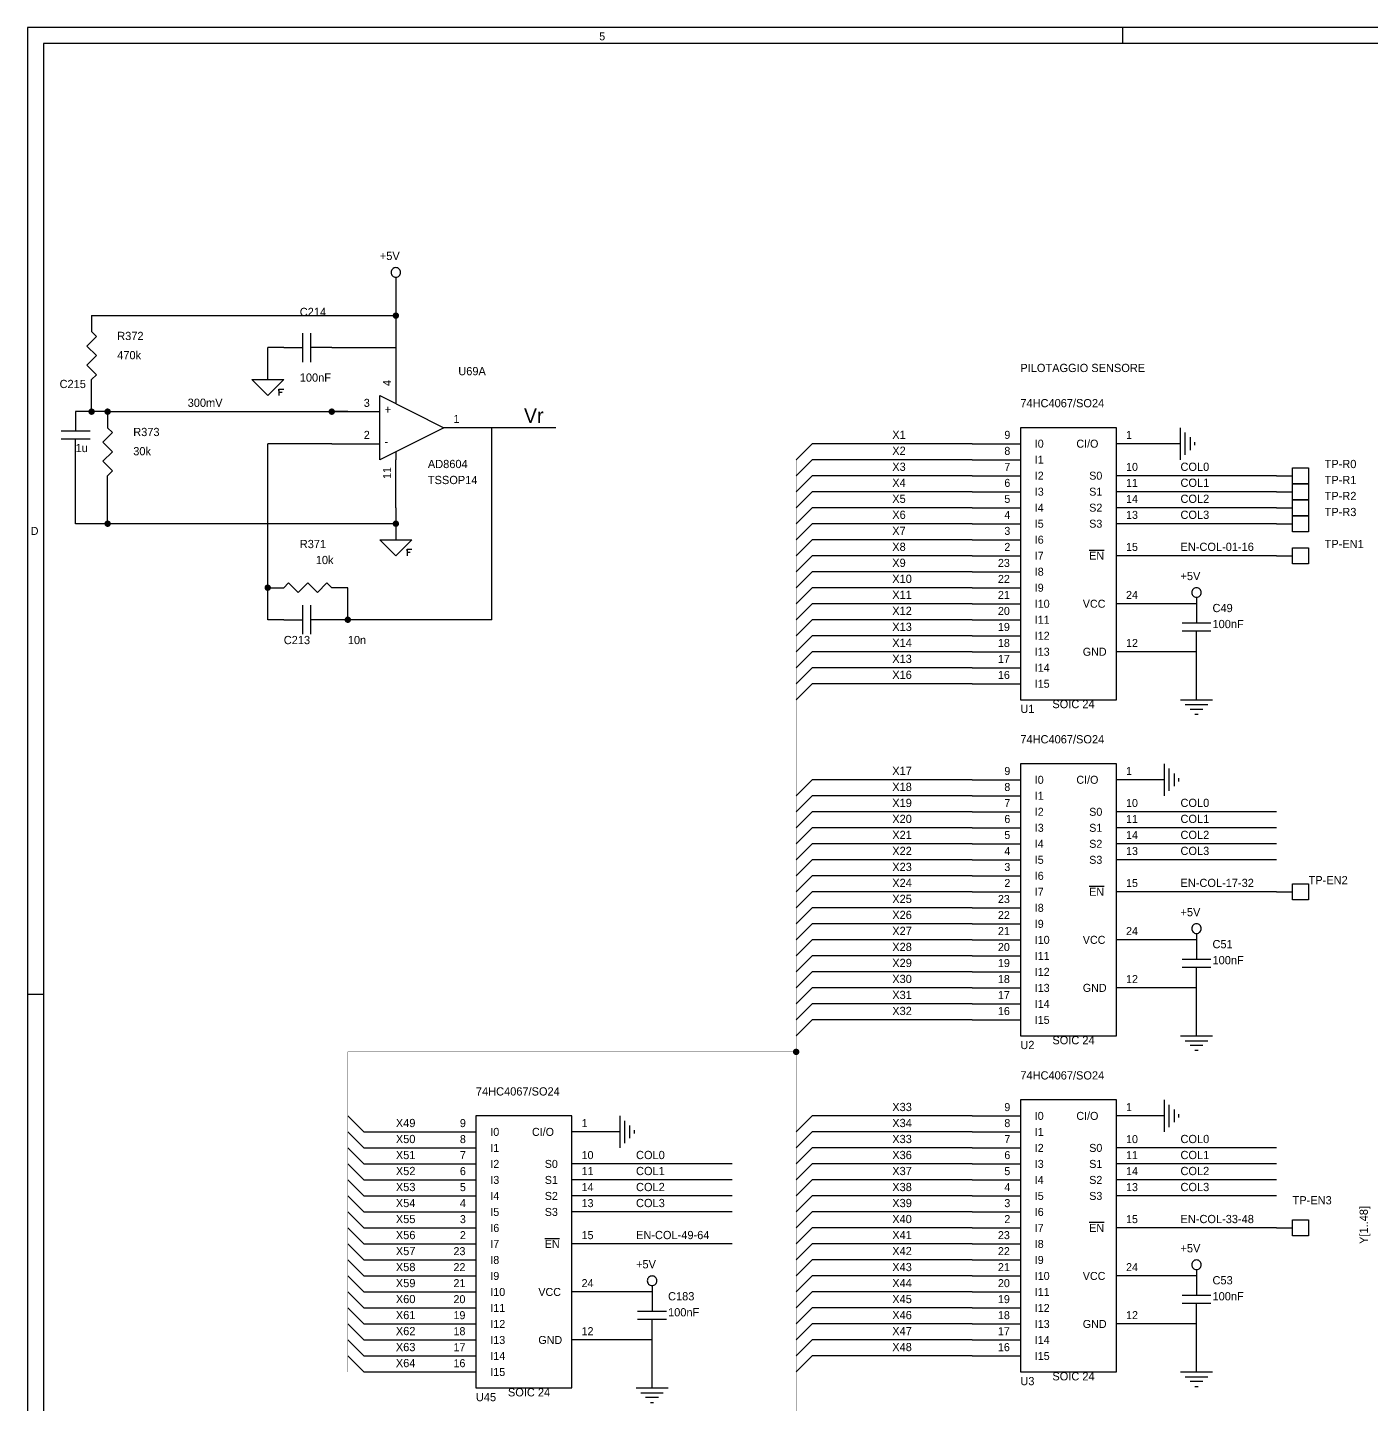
# Model space of a CAD drawing. Extents: x -3 to 838, y 3 to 596.
# Drawn here: x -2.5 to 210.6, y 377.9 to 596.4 of the extents above; entities that cross this region are included whole.
import ezdxf

# ---------------------------------------------------------------- set-up
doc = ezdxf.new("R2010")
doc.units = 0

msp = doc.modelspace()

# ---------------------------------------------------------------- linework, layer by layer
at = {"layer": 'PARTS'}
for p, q in [((7.62, 550.672), (7.62, 548.132)), ((38.1, 545.592), (40.64, 545.592)), ((45.72, 545.592), (43.18, 545.592)), ((55.88, 545.592), (55.88, 537.972)), ((7.62, 537.972), (7.62, 540.512)), ((5.08, 535.432), (5.08, 532.892)), ((10.16, 535.432), (10.16, 532.892)), ((45.72, 535.432), (53.34, 535.432)), ((71.12, 532.892), (63.5, 532.892)), ((5.08, 527.812), (5.08, 530.352)), ((45.72, 530.352), (53.34, 530.352)), ((147.32, 530.352), (154.94, 530.352)), ((177.8, 530.352), (170.18, 530.352)), ((55.88, 520.192), (55.88, 527.812)), ((147.32, 527.812), (154.94, 527.812)), ((10.16, 522.732), (10.16, 525.272)), ((147.32, 525.272), (154.94, 525.272)), ((177.8, 525.272), (170.18, 525.272)), ((195.58, 525.272), (198.12, 525.272)), ((147.32, 522.732), (154.94, 522.732)), ((177.8, 522.732), (170.18, 522.732)), ((195.58, 522.732), (198.12, 522.732)), ((147.32, 520.192), (154.94, 520.192)), ((177.8, 520.192), (170.18, 520.192)), ((195.58, 520.192), (198.12, 520.192)), ((147.32, 517.652), (154.94, 517.652)), ((177.8, 517.652), (170.18, 517.652)), ((195.58, 517.652), (198.12, 517.652)), ((147.32, 515.112), (154.94, 515.112)), ((147.32, 512.572), (154.94, 512.572)), ((177.8, 512.572), (170.18, 512.572)), ((195.58, 512.572), (198.12, 512.572)), ((147.32, 510.032), (154.94, 510.032)), ((35.56, 507.492), (38.1, 507.492)), ((48.26, 507.492), (45.72, 507.492)), ((147.32, 507.492), (154.94, 507.492)), ((147.32, 504.952), (154.94, 504.952)), ((177.8, 504.952), (170.18, 504.952)), ((182.88, 504.952), (182.88, 502.412)), ((38.1, 502.412), (40.64, 502.412)), ((45.72, 502.412), (43.18, 502.412)), ((147.32, 502.412), (154.94, 502.412)), ((147.32, 499.872), (154.94, 499.872)), ((182.88, 497.332), (182.88, 499.872)), ((147.32, 497.332), (154.94, 497.332)), ((177.8, 497.332), (170.18, 497.332)), ((147.32, 494.792), (154.94, 494.792)), ((147.32, 492.252), (154.94, 492.252)), ((147.32, 477.012), (154.94, 477.012)), ((177.8, 477.012), (170.18, 477.012)), ((147.32, 474.472), (154.94, 474.472)), ((147.32, 471.932), (154.94, 471.932)), ((177.8, 471.932), (170.18, 471.932)), ((147.32, 469.392), (154.94, 469.392)), ((177.8, 469.392), (170.18, 469.392)), ((147.32, 466.852), (154.94, 466.852)), ((177.8, 466.852), (170.18, 466.852)), ((147.32, 464.312), (154.94, 464.312)), ((177.8, 464.312), (170.18, 464.312)), ((147.32, 461.772), (154.94, 461.772)), ((147.32, 459.232), (154.94, 459.232)), ((177.8, 459.232), (170.18, 459.232)), ((195.58, 459.232), (198.12, 459.232)), ((147.32, 456.692), (154.94, 456.692)), ((147.32, 454.152), (154.94, 454.152)), ((147.32, 451.612), (154.94, 451.612)), ((177.8, 451.612), (170.18, 451.612)), ((182.88, 451.612), (182.88, 449.072)), ((147.32, 449.072), (154.94, 449.072)), ((147.32, 446.532), (154.94, 446.532)), ((182.88, 443.992), (182.88, 446.532)), ((147.32, 443.992), (154.94, 443.992)), ((177.8, 443.992), (170.18, 443.992)), ((147.32, 441.452), (154.94, 441.452)), ((147.32, 438.912), (154.94, 438.912)), ((147.32, 423.672), (154.94, 423.672)), ((177.8, 423.672), (170.18, 423.672)), ((60.96, 421.132), (68.58, 421.132)), ((91.44, 421.132), (83.82, 421.132)), ((147.32, 421.132), (154.94, 421.132)), ((60.96, 418.592), (68.58, 418.592)), ((147.32, 418.592), (154.94, 418.592)), ((177.8, 418.592), (170.18, 418.592)), ((60.96, 416.052), (68.58, 416.052)), ((91.44, 416.052), (83.82, 416.052)), ((147.32, 416.052), (154.94, 416.052)), ((177.8, 416.052), (170.18, 416.052)), ((60.96, 413.512), (68.58, 413.512)), ((91.44, 413.512), (83.82, 413.512)), ((147.32, 413.512), (154.94, 413.512)), ((177.8, 413.512), (170.18, 413.512)), ((60.96, 410.972), (68.58, 410.972)), ((91.44, 410.972), (83.82, 410.972)), ((147.32, 410.972), (154.94, 410.972)), ((177.8, 410.972), (170.18, 410.972)), ((60.96, 408.432), (68.58, 408.432)), ((91.44, 408.432), (83.82, 408.432)), ((147.32, 408.432), (154.94, 408.432)), ((60.96, 405.892), (68.58, 405.892)), ((147.32, 405.892), (154.94, 405.892)), ((177.8, 405.892), (170.18, 405.892)), ((195.58, 405.892), (198.12, 405.892)), ((60.96, 403.352), (68.58, 403.352)), ((91.44, 403.352), (83.82, 403.352)), ((147.32, 403.352), (154.94, 403.352)), ((60.96, 400.812), (68.58, 400.812)), ((147.32, 400.812), (154.94, 400.812)), ((60.96, 398.272), (68.58, 398.272)), ((147.32, 398.272), (154.94, 398.272)), ((177.8, 398.272), (170.18, 398.272)), ((182.88, 398.272), (182.88, 395.732)), ((60.96, 395.732), (68.58, 395.732)), ((91.44, 395.732), (83.82, 395.732)), ((96.52, 395.732), (96.52, 393.192)), ((147.32, 395.732), (154.94, 395.732)), ((60.96, 393.192), (68.58, 393.192)), ((147.32, 393.192), (154.94, 393.192)), ((182.88, 390.652), (182.88, 393.192)), ((60.96, 390.652), (68.58, 390.652)), ((96.52, 388.112), (96.52, 390.652)), ((147.32, 390.652), (154.94, 390.652)), ((177.8, 390.652), (170.18, 390.652)), ((60.96, 388.112), (68.58, 388.112)), ((91.44, 388.112), (83.82, 388.112)), ((147.32, 388.112), (154.94, 388.112)), ((60.96, 385.572), (68.58, 385.572)), ((147.32, 385.572), (154.94, 385.572)), ((60.96, 383.032), (68.58, 383.032))]:
    msp.add_line(p, q, dxfattribs=at)
for points in [[(56.642, 557.53, 0.0985), (56.584, 557.8216, 0.0985), (56.4188, 558.0688, 0.0985), (56.1716, 558.234, 0.0985), (55.88, 558.292, 0.0985), (55.5884, 558.234, 0.0985), (55.3412, 558.0688, 0.0985), (55.176, 557.8216, 0.0985), (55.118, 557.53, 0.0985), (55.176, 557.2384, 0.0985), (55.3412, 556.9912, 0.0985), (55.5884, 556.826, 0.0985), (55.88, 556.768, 0.0985), (56.1716, 556.826, 0.0985), (56.4188, 556.9912, 0.0985), (56.584, 557.2384, 0.0985)], [(183.642, 506.73, 0.0985), (183.584, 507.0216, 0.0985), (183.4188, 507.2688, 0.0985), (183.1716, 507.434, 0.0985), (182.88, 507.492, 0.0985), (182.5884, 507.434, 0.0985), (182.3412, 507.2688, 0.0985), (182.176, 507.0216, 0.0985), (182.118, 506.73, 0.0985), (182.176, 506.4384, 0.0985), (182.3412, 506.1912, 0.0985), (182.5884, 506.026, 0.0985), (182.88, 505.968, 0.0985), (183.1716, 506.026, 0.0985), (183.4188, 506.1912, 0.0985), (183.584, 506.4384, 0.0985)], [(183.642, 453.39, 0.0985), (183.584, 453.6816, 0.0985), (183.4188, 453.9288, 0.0985), (183.1716, 454.094, 0.0985), (182.88, 454.152, 0.0985), (182.5884, 454.094, 0.0985), (182.3412, 453.9288, 0.0985), (182.176, 453.6816, 0.0985), (182.118, 453.39, 0.0985), (182.176, 453.0984, 0.0985), (182.3412, 452.8512, 0.0985), (182.5884, 452.686, 0.0985), (182.88, 452.628, 0.0985), (183.1716, 452.686, 0.0985), (183.4188, 452.8512, 0.0985), (183.584, 453.0984, 0.0985)], [(183.642, 400.05, 0.0985), (183.584, 400.3416, 0.0985), (183.4188, 400.5888, 0.0985), (183.1716, 400.754, 0.0985), (182.88, 400.812, 0.0985), (182.5884, 400.754, 0.0985), (182.3412, 400.5888, 0.0985), (182.176, 400.3416, 0.0985), (182.118, 400.05, 0.0985), (182.176, 399.7584, 0.0985), (182.3412, 399.5112, 0.0985), (182.5884, 399.346, 0.0985), (182.88, 399.288, 0.0985), (183.1716, 399.346, 0.0985), (183.4188, 399.5112, 0.0985), (183.584, 399.7584, 0.0985)], [(97.282, 397.51, 0.0985), (97.224, 397.8016, 0.0985), (97.0588, 398.0488, 0.0985), (96.8116, 398.214, 0.0985), (96.52, 398.272, 0.0985), (96.2284, 398.214, 0.0985), (95.9812, 398.0488, 0.0985), (95.816, 397.8016, 0.0985), (95.758, 397.51, 0.0985), (95.816, 397.2184, 0.0985), (95.9812, 396.9712, 0.0985), (96.2284, 396.806, 0.0985), (96.52, 396.748, 0.0985), (96.8116, 396.806, 0.0985), (97.0588, 396.9712, 0.0985), (97.224, 397.2184, 0.0985)]]:
    msp.add_lwpolyline(points, format="xyb", close=True, dxfattribs=at)
for points in [[(55.88, 556.768), (55.88, 555.752)], [(8.382, 547.37), (6.858, 545.846)], [(7.62, 548.132), (8.382, 547.37)], [(41.148, 543.306), (41.148, 547.878)], [(42.418, 543.306), (42.418, 547.878)], [(6.858, 545.846), (8.382, 544.322)], [(8.382, 544.322), (6.858, 542.798)], [(40.64, 545.592), (41.148, 545.592)], [(43.18, 545.592), (42.418, 545.592)], [(6.858, 542.798), (8.382, 541.274)], [(8.382, 541.274), (7.62, 540.512)], [(33.02, 540.512), (38.1, 540.512)], [(35.56, 537.972), (33.02, 540.512)], [(38.1, 540.512), (35.56, 537.972)], [(37.338, 538.988), (38.1, 538.988)], [(37.338, 538.734), (37.338, 538.988)], [(37.338, 538.988), (37.338, 537.972)], [(37.846, 538.48), (37.338, 538.48)], [(53.34, 537.972), (63.5, 532.892)], [(53.34, 527.812), (53.34, 537.972)], [(55.88, 537.972), (55.88, 536.702)], [(2.794, 532.384), (7.366, 532.384)], [(2.794, 531.114), (7.366, 531.114)], [(5.08, 532.892), (5.08, 532.384)], [(5.08, 530.352), (5.08, 531.114)], [(10.922, 532.13), (9.398, 530.606)], [(10.16, 532.892), (10.922, 532.13)], [(63.5, 532.892), (53.34, 527.812)], [(180.34, 527.812), (180.34, 532.892)], [(181.102, 528.574), (181.102, 532.13)], [(181.864, 531.368), (181.864, 529.336)], [(9.398, 530.606), (10.922, 529.082)], [(10.922, 529.082), (9.398, 527.558)], [(55.88, 529.082), (55.88, 527.812)], [(182.626, 530.098), (182.626, 530.606)], [(9.398, 527.558), (10.922, 526.034)], [(10.922, 526.034), (10.16, 525.272)], [(53.34, 515.112), (58.42, 515.112)], [(55.88, 512.572), (53.34, 515.112)], [(58.42, 515.112), (55.88, 512.572)], [(57.658, 513.588), (58.42, 513.588)], [(57.658, 513.334), (57.658, 513.588)], [(57.658, 513.588), (57.658, 512.572)], [(58.166, 513.08), (57.658, 513.08)], [(38.1, 507.492), (38.862, 508.254)], [(38.862, 508.254), (40.386, 506.73)], [(40.386, 506.73), (41.91, 508.254)], [(41.91, 508.254), (43.434, 506.73)], [(43.434, 506.73), (44.958, 508.254)], [(44.958, 508.254), (45.72, 507.492)], [(182.88, 505.968), (182.88, 504.952)], [(41.148, 500.126), (41.148, 504.698)], [(42.418, 500.126), (42.418, 504.698)], [(40.64, 502.412), (41.148, 502.412)], [(43.18, 502.412), (42.418, 502.412)], [(180.594, 501.904), (185.166, 501.904)], [(180.594, 500.634), (185.166, 500.634)], [(182.88, 502.412), (182.88, 501.904)], [(182.88, 499.872), (182.88, 500.634)], [(180.34, 489.712), (185.42, 489.712)], [(181.102, 488.95), (184.658, 488.95)], [(183.896, 488.188), (181.864, 488.188)], [(182.626, 487.426), (183.134, 487.426)], [(177.8, 474.472), (177.8, 479.552)], [(178.562, 475.234), (178.562, 478.79)], [(179.324, 478.028), (179.324, 475.996)], [(180.086, 476.758), (180.086, 477.266)], [(182.88, 452.628), (182.88, 451.612)], [(180.594, 448.564), (185.166, 448.564)], [(182.88, 449.072), (182.88, 448.564)], [(180.594, 447.294), (185.166, 447.294)], [(182.88, 446.532), (182.88, 447.294)], [(180.34, 436.372), (185.42, 436.372)], [(181.102, 435.61), (184.658, 435.61)], [(183.896, 434.848), (181.864, 434.848)], [(182.626, 434.086), (183.134, 434.086)], [(177.8, 421.132), (177.8, 426.212)], [(178.562, 421.894), (178.562, 425.45)], [(179.324, 424.688), (179.324, 422.656)], [(180.086, 423.418), (180.086, 423.926)], [(91.44, 418.592), (91.44, 423.672)], [(92.202, 419.354), (92.202, 422.91)], [(92.964, 422.148), (92.964, 420.116)], [(93.726, 420.878), (93.726, 421.386)], [(182.88, 399.288), (182.88, 398.272)], [(96.52, 396.748), (96.52, 395.732)], [(182.88, 395.732), (182.88, 395.224)], [(180.594, 395.224), (185.166, 395.224)], [(180.594, 393.954), (185.166, 393.954)], [(182.88, 393.192), (182.88, 393.954)], [(94.234, 392.684), (98.806, 392.684)], [(94.234, 391.414), (98.806, 391.414)], [(96.52, 393.192), (96.52, 392.684)], [(96.52, 390.652), (96.52, 391.414)], [(180.34, 383.032), (185.42, 383.032)], [(93.98, 380.492), (99.06, 380.492)], [(181.102, 382.27), (184.658, 382.27)], [(183.896, 381.508), (181.864, 381.508)], [(182.626, 380.746), (183.134, 380.746)], [(94.742, 379.73), (98.298, 379.73)], [(97.536, 378.968), (95.504, 378.968)], [(96.266, 378.206), (96.774, 378.206)]]:
    msp.add_lwpolyline(points, dxfattribs=at)
for points in [[(170.18, 532.892), (154.94, 532.892), (154.94, 489.712), (170.18, 489.712)], [(200.66, 524.002), (198.12, 524.002), (198.12, 526.542), (200.66, 526.542)], [(200.66, 521.462), (198.12, 521.462), (198.12, 524.002), (200.66, 524.002)], [(200.66, 518.922), (198.12, 518.922), (198.12, 521.462), (200.66, 521.462)], [(200.66, 516.382), (198.12, 516.382), (198.12, 518.922), (200.66, 518.922)], [(200.66, 511.302), (198.12, 511.302), (198.12, 513.842), (200.66, 513.842)], [(170.18, 479.552), (154.94, 479.552), (154.94, 436.372), (170.18, 436.372)], [(200.66, 457.962), (198.12, 457.962), (198.12, 460.502), (200.66, 460.502)], [(170.18, 426.212), (154.94, 426.212), (154.94, 383.032), (170.18, 383.032)], [(83.82, 423.672), (68.58, 423.672), (68.58, 380.492), (83.82, 380.492)], [(200.66, 404.622), (198.12, 404.622), (198.12, 407.162), (200.66, 407.162)]]:
    msp.add_lwpolyline(points, close=True, dxfattribs=at)
at = {"layer": 'TITLE'}
for points in [[(-2.54, 2.54), (838.454, 2.54), (838.454, 596.392), (-2.54, 596.392)], [(0, 5.08), (835.914, 5.08), (835.914, 593.852), (0, 593.852)]]:
    msp.add_lwpolyline(points, close=True, dxfattribs=at)
for points in [[(171.196, 593.852), (171.196, 596.392)], [(-2.54, 442.976), (0, 442.976)]]:
    msp.add_lwpolyline(points, dxfattribs=at)
at = {"layer": 'WIRE'}
for points in [[(55.88, 555.752), (55.88, 550.672)], [(7.62, 550.672), (55.88, 550.672)], [(55.88, 550.672), (55.88, 545.592)], [(38.1, 545.592), (35.56, 545.592)], [(35.56, 540.512), (35.56, 545.592)], [(45.72, 545.592), (55.88, 545.592)], [(7.62, 535.432), (7.62, 537.972)], [(7.62, 535.432), (5.08, 535.432)], [(10.16, 535.432), (7.62, 535.432)], [(10.16, 535.432), (45.72, 535.432)], [(48.26, 535.432), (45.72, 535.432)], [(81.28, 532.892), (71.12, 532.892)], [(71.12, 502.412), (71.12, 532.892)], [(45.72, 530.352), (35.56, 530.352)], [(35.56, 507.492), (35.56, 530.352)], [(121.92, 530.352), (119.38, 527.812)], [(147.32, 530.352), (121.92, 530.352)], [(180.34, 530.352), (177.8, 530.352)], [(5.08, 517.652), (5.08, 527.812)], [(121.92, 527.812), (119.38, 525.272)], [(147.32, 527.812), (121.92, 527.812)], [(121.92, 525.272), (119.38, 522.732)], [(147.32, 525.272), (121.92, 525.272)], [(195.58, 525.272), (177.8, 525.272)], [(10.16, 517.652), (10.16, 522.732)], [(121.92, 522.732), (119.38, 520.192)], [(147.32, 522.732), (121.92, 522.732)], [(195.58, 522.732), (177.8, 522.732)], [(55.88, 520.192), (55.88, 517.652)], [(121.92, 520.192), (119.38, 517.652)], [(147.32, 520.192), (121.92, 520.192)], [(195.58, 520.192), (177.8, 520.192)], [(10.16, 517.652), (5.08, 517.652)], [(55.88, 517.652), (10.16, 517.652)], [(55.88, 517.652), (55.88, 515.112)], [(121.92, 517.652), (119.38, 515.112)], [(147.32, 517.652), (121.92, 517.652)], [(195.58, 517.652), (177.8, 517.652)], [(121.92, 515.112), (119.38, 512.572)], [(147.32, 515.112), (121.92, 515.112)], [(121.92, 512.572), (119.38, 510.032)], [(147.32, 512.572), (121.92, 512.572)], [(195.58, 512.572), (177.8, 512.572)], [(121.92, 510.032), (119.38, 507.492)], [(147.32, 510.032), (121.92, 510.032)], [(35.56, 502.412), (35.56, 507.492)], [(48.26, 502.412), (48.26, 507.492)], [(121.92, 507.492), (119.38, 504.952)], [(147.32, 507.492), (121.92, 507.492)], [(121.92, 504.952), (119.38, 502.412)], [(147.32, 504.952), (121.92, 504.952)], [(182.88, 504.952), (177.8, 504.952)], [(38.1, 502.412), (35.56, 502.412)], [(48.26, 502.412), (45.72, 502.412)], [(71.12, 502.412), (48.26, 502.412)], [(121.92, 502.412), (119.38, 499.872)], [(147.32, 502.412), (121.92, 502.412)], [(121.92, 499.872), (119.38, 497.332)], [(147.32, 499.872), (121.92, 499.872)], [(121.92, 497.332), (119.38, 494.792)], [(147.32, 497.332), (121.92, 497.332)], [(182.88, 497.332), (177.8, 497.332)], [(182.88, 489.712), (182.88, 497.332)], [(121.92, 494.792), (119.38, 492.252)], [(147.32, 494.792), (121.92, 494.792)], [(121.92, 492.252), (119.38, 489.712)], [(147.32, 492.252), (121.92, 492.252)], [(121.92, 477.012), (119.38, 474.472)], [(147.32, 477.012), (121.92, 477.012)], [(121.92, 474.472), (119.38, 471.932)], [(147.32, 474.472), (121.92, 474.472)], [(121.92, 471.932), (119.38, 469.392)], [(147.32, 471.932), (121.92, 471.932)], [(195.58, 471.932), (177.8, 471.932)], [(121.92, 469.392), (119.38, 466.852)], [(147.32, 469.392), (121.92, 469.392)], [(195.58, 469.392), (177.8, 469.392)], [(121.92, 466.852), (119.38, 464.312)], [(147.32, 466.852), (121.92, 466.852)], [(195.58, 466.852), (177.8, 466.852)], [(121.92, 464.312), (119.38, 461.772)], [(147.32, 464.312), (121.92, 464.312)], [(195.58, 464.312), (177.8, 464.312)], [(121.92, 461.772), (119.38, 459.232)], [(147.32, 461.772), (121.92, 461.772)], [(121.92, 459.232), (119.38, 456.692)], [(147.32, 459.232), (121.92, 459.232)], [(195.58, 459.232), (177.8, 459.232)], [(121.92, 456.692), (119.38, 454.152)], [(147.32, 456.692), (121.92, 456.692)], [(121.92, 454.152), (119.38, 451.612)], [(147.32, 454.152), (121.92, 454.152)], [(121.92, 451.612), (119.38, 449.072)], [(147.32, 451.612), (121.92, 451.612)], [(182.88, 451.612), (177.8, 451.612)], [(121.92, 449.072), (119.38, 446.532)], [(147.32, 449.072), (121.92, 449.072)], [(121.92, 446.532), (119.38, 443.992)], [(147.32, 446.532), (121.92, 446.532)], [(121.92, 443.992), (119.38, 441.452)], [(147.32, 443.992), (121.92, 443.992)], [(182.88, 443.992), (177.8, 443.992)], [(182.88, 436.372), (182.88, 443.992)], [(121.92, 441.452), (119.38, 438.912)], [(147.32, 441.452), (121.92, 441.452)], [(121.92, 438.912), (119.38, 436.372)], [(147.32, 438.912), (121.92, 438.912)], [(48.26, 423.672), (50.8, 421.132)], [(121.92, 423.672), (119.38, 421.132)], [(147.32, 423.672), (121.92, 423.672)], [(48.26, 421.132), (50.8, 418.592)], [(50.8, 421.132), (60.96, 421.132)], [(121.92, 421.132), (119.38, 418.592)], [(147.32, 421.132), (121.92, 421.132)], [(48.26, 418.592), (50.8, 416.052)], [(48.26, 418.592), (50.8, 416.052)], [(50.8, 418.592), (60.96, 418.592)], [(121.92, 418.592), (119.38, 416.052)], [(147.32, 418.592), (121.92, 418.592)], [(195.58, 418.592), (177.8, 418.592)], [(48.26, 416.052), (50.8, 413.512)], [(48.26, 416.052), (50.8, 413.512)], [(50.8, 416.052), (60.96, 416.052)], [(109.22, 416.052), (91.44, 416.052)], [(121.92, 416.052), (119.38, 413.512)], [(147.32, 416.052), (121.92, 416.052)], [(195.58, 416.052), (177.8, 416.052)], [(48.26, 413.512), (50.8, 410.972)], [(48.26, 413.512), (50.8, 410.972)], [(50.8, 413.512), (60.96, 413.512)], [(109.22, 413.512), (91.44, 413.512)], [(121.92, 413.512), (119.38, 410.972)], [(147.32, 413.512), (121.92, 413.512)], [(195.58, 413.512), (177.8, 413.512)], [(48.26, 410.972), (50.8, 408.432)], [(48.26, 410.972), (50.8, 408.432)], [(50.8, 410.972), (60.96, 410.972)], [(109.22, 410.972), (91.44, 410.972)], [(121.92, 410.972), (119.38, 408.432)], [(147.32, 410.972), (121.92, 410.972)], [(195.58, 410.972), (177.8, 410.972)], [(48.26, 408.432), (50.8, 405.892)], [(48.26, 408.432), (50.8, 405.892)], [(50.8, 408.432), (60.96, 408.432)], [(109.22, 408.432), (91.44, 408.432)], [(121.92, 408.432), (119.38, 405.892)], [(147.32, 408.432), (121.92, 408.432)], [(48.26, 405.892), (50.8, 403.352)], [(48.26, 405.892), (50.8, 403.352)], [(50.8, 405.892), (60.96, 405.892)], [(121.92, 405.892), (119.38, 403.352)], [(147.32, 405.892), (121.92, 405.892)], [(195.58, 405.892), (177.8, 405.892)], [(48.26, 403.352), (50.8, 400.812)], [(48.26, 403.352), (50.8, 400.812)], [(50.8, 403.352), (60.96, 403.352)], [(109.22, 403.352), (91.44, 403.352)], [(121.92, 403.352), (119.38, 400.812)], [(147.32, 403.352), (121.92, 403.352)], [(48.26, 400.812), (50.8, 398.272)], [(48.26, 400.812), (50.8, 398.272)], [(50.8, 400.812), (60.96, 400.812)], [(121.92, 400.812), (119.38, 398.272)], [(147.32, 400.812), (121.92, 400.812)], [(48.26, 398.272), (50.8, 395.732)], [(48.26, 398.272), (50.8, 395.732)], [(50.8, 398.272), (60.96, 398.272)], [(121.92, 398.272), (119.38, 395.732)], [(147.32, 398.272), (121.92, 398.272)], [(182.88, 398.272), (177.8, 398.272)], [(48.26, 395.732), (50.8, 393.192)], [(50.8, 395.732), (60.96, 395.732)], [(96.52, 395.732), (91.44, 395.732)], [(121.92, 395.732), (119.38, 393.192)], [(147.32, 395.732), (121.92, 395.732)], [(48.26, 393.192), (50.8, 390.652)], [(50.8, 393.192), (60.96, 393.192)], [(121.92, 393.192), (119.38, 390.652)], [(147.32, 393.192), (121.92, 393.192)], [(48.26, 390.652), (50.8, 388.112)], [(50.8, 390.652), (60.96, 390.652)], [(121.92, 390.652), (119.38, 388.112)], [(147.32, 390.652), (121.92, 390.652)], [(182.88, 390.652), (177.8, 390.652)], [(182.88, 383.032), (182.88, 390.652)], [(48.26, 388.112), (50.8, 385.572)], [(50.8, 388.112), (60.96, 388.112)], [(96.52, 388.112), (91.44, 388.112)], [(96.52, 380.492), (96.52, 388.112)], [(121.92, 388.112), (119.38, 385.572)], [(147.32, 388.112), (121.92, 388.112)], [(48.26, 385.572), (50.8, 383.032)], [(50.8, 385.572), (60.96, 385.572)], [(121.92, 385.572), (119.38, 383.032)], [(147.32, 385.572), (121.92, 385.572)], [(50.8, 383.032), (60.96, 383.032)]]:
    msp.add_lwpolyline(points, dxfattribs=at)
at = {"layer": 'WIRE', "const_width": 0.508}
for points in [[(55.626, 550.672, 1), (56.134, 550.672, 1)], [(7.366, 535.432, 1), (7.874, 535.432, 1)], [(9.906, 535.432, 1), (10.414, 535.432, 1)], [(45.466, 535.432, 1), (45.974, 535.432, 1)], [(9.906, 517.652, 1), (10.414, 517.652, 1)], [(55.626, 517.652, 1), (56.134, 517.652, 1)], [(35.306, 507.492, 1), (35.814, 507.492, 1)], [(48.006, 502.412, 1), (48.514, 502.412, 1)], [(119.126, 433.832, 1), (119.634, 433.832, 1)]]:
    msp.add_lwpolyline(points, format="xyb", close=True, dxfattribs=at)
at = {"layer": 'WIRE', "const_width": 0.02}
for points in [[(119.38, 525.272), (119.38, 527.812)], [(119.38, 522.732), (119.38, 525.272)], [(119.38, 520.192), (119.38, 522.732)], [(119.38, 517.652), (119.38, 520.192)], [(119.38, 515.112), (119.38, 517.652)], [(119.38, 512.572), (119.38, 515.112)], [(119.38, 510.032), (119.38, 512.572)], [(119.38, 507.492), (119.38, 510.032)], [(119.38, 504.952), (119.38, 507.492)], [(119.38, 502.412), (119.38, 504.952)], [(119.38, 499.872), (119.38, 502.412)], [(119.38, 497.332), (119.38, 499.872)], [(119.38, 494.792), (119.38, 497.332)], [(119.38, 492.252), (119.38, 494.792)], [(119.38, 489.712), (119.38, 492.252)], [(119.38, 474.472), (119.38, 489.712)], [(119.38, 471.932), (119.38, 474.472)], [(119.38, 469.392), (119.38, 471.932)], [(119.38, 466.852), (119.38, 469.392)], [(119.38, 464.312), (119.38, 466.852)], [(119.38, 461.772), (119.38, 464.312)], [(119.38, 459.232), (119.38, 461.772)], [(119.38, 456.692), (119.38, 459.232)], [(119.38, 454.152), (119.38, 456.692)], [(119.38, 451.612), (119.38, 454.152)], [(119.38, 449.072), (119.38, 451.612)], [(119.38, 446.532), (119.38, 449.072)], [(119.38, 443.992), (119.38, 446.532)], [(119.38, 441.452), (119.38, 443.992)], [(119.38, 438.912), (119.38, 441.452)], [(119.38, 438.912), (119.38, 436.372)], [(119.38, 436.372), (119.38, 433.832)], [(48.26, 433.832), (48.26, 423.672)], [(48.26, 433.832), (119.38, 433.832)], [(119.38, 433.832), (119.38, 421.132)], [(48.26, 423.672), (48.26, 421.132)], [(48.26, 421.132), (48.26, 418.592)], [(119.38, 418.592), (119.38, 421.132)], [(48.26, 418.592), (48.26, 416.052)], [(119.38, 416.052), (119.38, 418.592)], [(48.26, 416.052), (48.26, 413.512)], [(119.38, 413.512), (119.38, 416.052)], [(48.26, 413.512), (48.26, 410.972)], [(119.38, 410.972), (119.38, 413.512)], [(48.26, 410.972), (48.26, 408.432)], [(119.38, 408.432), (119.38, 410.972)], [(48.26, 408.432), (48.26, 405.892)], [(119.38, 405.892), (119.38, 408.432)], [(48.26, 405.892), (48.26, 403.352)], [(119.38, 403.352), (119.38, 405.892)], [(48.26, 403.352), (48.26, 400.812)], [(119.38, 400.812), (119.38, 403.352)], [(48.26, 400.812), (48.26, 398.272)], [(119.38, 398.272), (119.38, 400.812)], [(48.26, 398.272), (48.26, 395.732)], [(119.38, 395.732), (119.38, 398.272)], [(48.26, 395.732), (48.26, 393.192)], [(119.38, 393.192), (119.38, 395.732)], [(48.26, 393.192), (48.26, 390.652)], [(119.38, 390.652), (119.38, 393.192)], [(48.26, 390.652), (48.26, 388.112)], [(119.38, 388.112), (119.38, 390.652)], [(48.26, 388.112), (48.26, 385.572)], [(119.38, 385.572), (119.38, 388.112)], [(48.26, 385.572), (48.26, 383.032)], [(119.38, 383.032), (119.38, 385.572)], [(119.38, 383.032), (119.38, 375.412)]]:
    msp.add_lwpolyline(points, dxfattribs=at)

# ---------------------------------------------------------------- texts
at = {"layer": 'COMMENTS'}
for s, p in [('PILOTAGGIO SENSORE', (154.94, 541.7163)), ('TSSOP14', (60.96, 523.9363)), ('SOIC 24', (160.02, 488.3763)), ('SOIC 24', (160.02, 435.0363)), ('SOIC 24', (160.02, 381.6963)), ('SOIC 24', (73.66, 379.1563))]:
    msp.add_text(s, height=1.3057, dxfattribs=at).set_placement(p)
at = {"layer": 'PARTS'}
for s, p in [('4', (55.118, 539.496)), ('11', (55.118, 524.764))]:
    msp.add_text(s, height=1.27, rotation=90, dxfattribs=at).set_placement(p)
for s, p in [('3', (50.8, 536.194)), ('1', (65.024, 533.654)), ('2', (50.8, 531.114)), ('9', (152.4, 531.114)), ('I0', (157.226, 529.717)), ('CI/O', (163.83, 529.717)), ('1', (171.704, 531.114)), ('8', (152.4, 528.574)), ('7', (152.4, 526.034)), ('I1', (157.226, 527.177)), ('10', (171.704, 526.034)), ('6', (152.4, 523.494)), ('I2', (157.226, 524.637)), ('S0', (165.862, 524.637)), ('11', (171.704, 523.494)), ('I3', (157.226, 522.097)), ('S1', (165.862, 522.097)), ('5', (152.4, 520.954)), ('I4', (157.226, 519.557)), ('S2', (165.862, 519.557)), ('14', (171.704, 520.954)), ('4', (152.4, 518.414)), ('I5', (157.226, 517.017)), ('S3', (165.862, 517.017)), ('13', (171.704, 518.414)), ('3', (152.4, 515.874)), ('I6', (157.226, 514.477)), ('2', (152.4, 513.334)), ('15', (171.704, 513.334)), ('23', (151.384, 510.794)), ('I7', (157.226, 511.937)), ('%%oEN%%o', (165.862, 511.937)), ('22', (151.384, 508.254)), ('I8', (157.226, 509.397)), ('21', (151.384, 505.714)), ('I9', (157.226, 506.857)), ('24', (171.704, 505.714)), ('I10', (157.226, 504.317)), ('VCC', (164.846, 504.317)), ('20', (151.384, 503.174)), ('I11', (157.226, 501.777)), ('19', (151.384, 500.634)), ('I12', (157.226, 499.237)), ('18', (151.384, 498.094)), ('12', (171.704, 498.094)), ('17', (151.384, 495.554)), ('I13', (157.226, 496.697)), ('GND', (164.846, 496.697)), ('16', (151.384, 493.014)), ('I14', (157.226, 494.157)), ('I15', (157.226, 491.617)), ('9', (152.4, 477.774)), ('1', (171.704, 477.774)), ('8', (152.4, 475.234)), ('I0', (157.226, 476.377)), ('CI/O', (163.83, 476.377)), ('I1', (157.226, 473.837)), ('7', (152.4, 472.694)), ('I2', (157.226, 471.297)), ('S0', (165.862, 471.297)), ('10', (171.704, 472.694)), ('6', (152.4, 470.154)), ('I3', (157.226, 468.757)), ('S1', (165.862, 468.757)), ('11', (171.704, 470.154)), ('5', (152.4, 467.614)), ('14', (171.704, 467.614)), ('4', (152.4, 465.074)), ('I4', (157.226, 466.217)), ('S2', (165.862, 466.217)), ('13', (171.704, 465.074)), ('3', (152.4, 462.534)), ('I5', (157.226, 463.677)), ('S3', (165.862, 463.677)), ('2', (152.4, 459.994)), ('I6', (157.226, 461.137)), ('15', (171.704, 459.994)), ('I7', (157.226, 458.597)), ('%%oEN%%o', (165.862, 458.597)), ('23', (151.384, 457.454)), ('I8', (157.226, 456.057)), ('22', (151.384, 454.914)), ('I9', (157.226, 453.517)), ('21', (151.384, 452.374)), ('24', (171.704, 452.374)), ('20', (151.384, 449.834)), ('I10', (157.226, 450.977)), ('VCC', (164.846, 450.977)), ('19', (151.384, 447.294)), ('I11', (157.226, 448.437)), ('18', (151.384, 444.754)), ('I12', (157.226, 445.897)), ('12', (171.704, 444.754)), ('I13', (157.226, 443.357)), ('GND', (164.846, 443.357)), ('17', (151.384, 442.214)), ('I14', (157.226, 440.817)), ('16', (151.384, 439.674)), ('I15', (157.226, 438.277)), ('9', (152.4, 424.434)), ('I0', (157.226, 423.037)), ('CI/O', (163.83, 423.037)), ('1', (171.704, 424.434)), ('9', (66.04, 421.894)), ('I0', (70.866, 420.497)), ('CI/O', (77.47, 420.497)), ('1', (85.344, 421.894)), ('8', (152.4, 421.894)), ('I1', (157.226, 420.497)), ('8', (66.04, 419.354)), ('7', (152.4, 419.354)), ('10', (171.704, 419.354)), ('7', (66.04, 416.814)), ('I1', (70.866, 417.957)), ('10', (85.344, 416.814)), ('6', (152.4, 416.814)), ('I2', (157.226, 417.957)), ('S0', (165.862, 417.957)), ('11', (171.704, 416.814)), ('6', (66.04, 414.274)), ('I2', (70.866, 415.417)), ('S0', (79.502, 415.417)), ('11', (85.344, 414.274)), ('5', (152.4, 414.274)), ('I3', (157.226, 415.417)), ('S1', (165.862, 415.417)), ('14', (171.704, 414.274)), ('5', (66.04, 411.734)), ('I3', (70.866, 412.877)), ('S1', (79.502, 412.877)), ('14', (85.344, 411.734)), ('4', (152.4, 411.734)), ('I4', (157.226, 412.877)), ('S2', (165.862, 412.877)), ('13', (171.704, 411.734)), ('I4', (70.866, 410.337)), ('S2', (79.502, 410.337)), ('I5', (157.226, 410.337)), ('S3', (165.862, 410.337)), ('4', (66.04, 409.194)), ('I5', (70.866, 407.797)), ('S3', (79.502, 407.797)), ('13', (85.344, 409.194)), ('3', (152.4, 409.194)), ('I6', (157.226, 407.797)), ('3', (66.04, 406.654)), ('I6', (70.866, 405.257)), ('2', (152.4, 406.654)), ('I7', (157.226, 405.257)), ('%%oEN%%o', (165.862, 405.257)), ('15', (171.704, 406.654)), ('2', (66.04, 404.114)), ('15', (85.344, 404.114)), ('23', (151.384, 404.114)), ('23', (65.024, 401.574)), ('I7', (70.866, 402.717)), ('%%oEN%%o', (79.502, 402.717)), ('22', (151.384, 401.574)), ('I8', (157.226, 402.717)), ('22', (65.024, 399.034)), ('I8', (70.866, 400.177)), ('21', (151.384, 399.034)), ('I9', (157.226, 400.177)), ('24', (171.704, 399.034)), ('21', (65.024, 396.494)), ('I9', (70.866, 397.637)), ('24', (85.344, 396.494)), ('20', (151.384, 396.494)), ('I10', (157.226, 397.637)), ('VCC', (164.846, 397.637)), ('I10', (70.866, 395.097)), ('VCC', (78.486, 395.097)), ('I11', (157.226, 395.097)), ('20', (65.024, 393.954)), ('I11', (70.866, 392.557)), ('19', (151.384, 393.954)), ('I12', (157.226, 392.557)), ('19', (65.024, 391.414)), ('I12', (70.866, 390.017)), ('18', (151.384, 391.414)), ('I13', (157.226, 390.017)), ('GND', (164.846, 390.017)), ('12', (171.704, 391.414)), ('18', (65.024, 388.874)), ('12', (85.344, 388.874)), ('17', (151.384, 388.874)), ('17', (65.024, 386.334)), ('I13', (70.866, 387.477)), ('GND', (78.486, 387.477)), ('16', (151.384, 386.334)), ('I14', (157.226, 387.477)), ('16', (65.024, 383.794)), ('I14', (70.866, 384.937)), ('I15', (157.226, 384.937)), ('I15', (70.866, 382.397))]:
    msp.add_text(s, height=1.27, dxfattribs=at).set_placement(p)
at = {"layer": 'PARTTEXT'}
for s, p in [('+5V', (53.34, 559.4963)), ('C214', (40.64, 550.6063)), ('R372', (11.684, 546.7963)), ('470k', (11.684, 543.7483)), ('U69A', (65.786, 541.2083)), ('C215', (2.54, 539.1763)), ('100nF', (40.64, 540.1923)), ('+', (54.102, 535.1123)), ('74HC4067/SO24', (154.94, 536.1283)), ('R373', (14.224, 531.5563)), ('1u', (5.08, 529.0163)), ('30k', (14.224, 528.5083)), ('-', (54.102, 530.0323)), ('AD8604', (60.96, 526.4763)), ('TP-R0', (203.2, 526.4763)), ('TP-R1', (203.2, 523.9363)), ('TP-R2', (203.2, 521.3963)), ('TP-R3', (203.2, 518.8563)), ('R371', (40.64, 513.7763)), ('TP-EN1', (203.2, 513.7763)), ('10k', (43.18, 511.2363)), ('+5V', (180.34, 508.6963)), ('C49', (185.42, 503.6163)), ('100nF', (185.42, 501.0763)), ('C213', (38.1, 498.5363)), ('10n', (48.26, 498.5363)), ('U1', (154.94, 487.6143)), ('74HC4067/SO24', (154.94, 482.7883)), ('TP-EN2', (200.66, 460.4363)), ('+5V', (180.34, 455.3563)), ('C51', (185.42, 450.2763)), ('100nF', (185.42, 447.7363)), ('U2', (154.94, 434.2743)), ('74HC4067/SO24', (154.94, 429.4483)), ('74HC4067/SO24', (68.58, 426.9083)), ('TP-EN3', (198.12, 409.6363)), ('+5V', (180.34, 402.0163)), ('+5V', (93.98, 399.4763)), ('C53', (185.42, 396.9363)), ('C183', (99.06, 394.3963)), ('100nF', (185.42, 394.3963)), ('100nF', (99.06, 391.8563)), ('U3', (154.94, 380.9343)), ('U45', (68.58, 378.3943))]:
    msp.add_text(s, height=1.3057, dxfattribs=at).set_placement(p)
at = {"layer": 'TITLE'}
for s, p in [('5', (88.138, 594.36)), ('D', (-2.032, 515.874))]:
    msp.add_text(s, height=1.27, dxfattribs=at).set_placement(p)
at = {"layer": 'WIRETEXT'}
for s, height, p in [('300mV', 1.3057, (22.86, 536.194)), ('Vr', 2.3191, (76.2, 533.654)), ('X1', 1.3057, (134.62, 531.114)), ('X2', 1.3057, (134.62, 528.574)), ('X2', 1.3057, (134.62, 528.574)), ('X3', 1.3057, (134.62, 526.034)), ('X3', 1.3057, (134.62, 526.034)), ('COL0', 1.3057, (180.34, 526.034)), ('X4', 1.3057, (134.62, 523.494)), ('X4', 1.3057, (134.62, 523.494)), ('COL1', 1.3057, (180.34, 523.494)), ('X5', 1.3057, (134.62, 520.954)), ('COL2', 1.3057, (180.34, 520.954)), ('X6', 1.3057, (134.62, 518.414)), ('X6', 1.3057, (134.62, 518.414)), ('COL3', 1.3057, (180.34, 518.414)), ('X7', 1.3057, (134.62, 515.874)), ('X7', 1.3057, (134.62, 515.874)), ('X8', 1.3057, (134.62, 513.334)), ('X8', 1.3057, (134.62, 513.334)), ('EN-COL-01-16', 1.3057, (180.34, 513.334)), ('X9', 1.3057, (134.62, 510.794)), ('X9', 1.3057, (134.62, 510.794)), ('X10', 1.3057, (134.62, 508.254)), ('X10', 1.3057, (134.62, 508.254)), ('X11', 1.3057, (134.62, 505.714)), ('X11', 1.3057, (134.62, 505.714)), ('X12', 1.3057, (134.62, 503.174)), ('X12', 1.3057, (134.62, 503.174)), ('X13', 1.3057, (134.62, 500.634)), ('X13', 1.3057, (134.62, 500.634)), ('X14', 1.3057, (134.62, 498.094)), ('X14', 1.3057, (134.62, 498.094)), ('X13', 1.3057, (134.62, 495.554)), ('X16', 1.3057, (134.62, 493.014)), ('X16', 1.3057, (134.62, 493.014)), ('X17', 1.3057, (134.62, 477.774)), ('X18', 1.3057, (134.62, 475.234)), ('X18', 1.3057, (134.62, 475.234)), ('X19', 1.3057, (134.62, 472.694)), ('COL0', 1.3057, (180.34, 472.694)), ('X20', 1.3057, (134.62, 470.154)), ('COL1', 1.3057, (180.34, 470.154)), ('X21', 1.3057, (134.62, 467.614)), ('COL2', 1.3057, (180.34, 467.614)), ('X22', 1.3057, (134.62, 465.074)), ('COL3', 1.3057, (180.34, 465.074)), ('X23', 1.3057, (134.62, 462.534)), ('X24', 1.3057, (134.62, 459.994)), ('EN-COL-17-32', 1.3057, (180.34, 459.994)), ('X25', 1.3057, (134.62, 457.454)), ('X26', 1.3057, (134.62, 454.914)), ('X27', 1.3057, (134.62, 452.374)), ('X28', 1.3057, (134.62, 449.834)), ('X29', 1.3057, (134.62, 447.294)), ('X30', 1.3057, (134.62, 444.754)), ('X31', 1.3057, (134.62, 442.214)), ('X32', 1.3057, (134.62, 439.674)), ('X33', 1.3057, (134.62, 424.434)), ('X49', 1.3057, (55.88, 421.894)), ('X34', 1.3057, (134.62, 421.894)), ('X50', 1.3057, (55.88, 419.354)), ('X33', 1.3057, (134.62, 419.354)), ('COL0', 1.3057, (180.34, 419.354)), ('X51', 1.3057, (55.88, 416.814)), ('COL0', 1.3057, (93.98, 416.814)), ('X36', 1.3057, (134.62, 416.814)), ('COL1', 1.3057, (180.34, 416.814)), ('X52', 1.3057, (55.88, 414.274)), ('COL1', 1.3057, (93.98, 414.274)), ('X37', 1.3057, (134.62, 414.274)), ('COL2', 1.3057, (180.34, 414.274)), ('X53', 1.3057, (55.88, 411.734)), ('COL2', 1.3057, (93.98, 411.734)), ('X38', 1.3057, (134.62, 411.734)), ('COL3', 1.3057, (180.34, 411.734)), ('X54', 1.3057, (55.88, 409.194)), ('COL3', 1.3057, (93.98, 409.194)), ('X39', 1.3057, (134.62, 409.194)), ('X55', 1.3057, (55.88, 406.654)), ('X40', 1.3057, (134.62, 406.654)), ('EN-COL-33-48', 1.3057, (180.34, 406.654)), ('X56', 1.3057, (55.88, 404.114)), ('EN-COL-49-64', 1.3057, (93.98, 404.114)), ('X41', 1.3057, (134.62, 404.114)), ('X57', 1.3057, (55.88, 401.574)), ('X42', 1.3057, (134.62, 401.574)), ('X58', 1.3057, (55.88, 399.034)), ('X43', 1.3057, (134.62, 399.034)), ('X59', 1.3057, (55.88, 396.494)), ('X44', 1.3057, (134.62, 396.494)), ('X60', 1.3057, (55.88, 393.954)), ('X45', 1.3057, (134.62, 393.954)), ('X61', 1.3057, (55.88, 391.414)), ('X46', 1.3057, (134.62, 391.414)), ('X62', 1.3057, (55.88, 388.874)), ('X47', 1.3057, (134.62, 388.874)), ('X63', 1.3057, (55.88, 386.334)), ('X48', 1.3057, (134.62, 386.334)), ('X64', 1.3057, (55.88, 383.794))]:
    msp.add_text(s, height=height, dxfattribs=at).set_placement(p)
msp.add_text('Y[1..48]', height=1.3057, rotation=90, dxfattribs=at).set_placement((210.058, 403.352))

doc.saveas('drawing.dxf')
